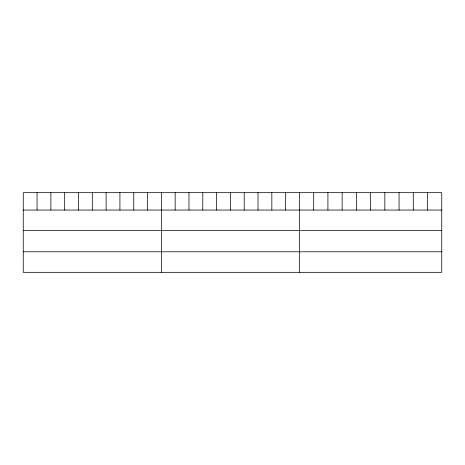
<?xml version="1.0" encoding="UTF-8"?>
<svg xmlns="http://www.w3.org/2000/svg" width="465" height="465" viewBox="0 0 465 465"><rect width="100%" height="100%" fill="white"/><g stroke="black" fill="none" stroke-linecap="round" stroke-linejoin="round"><path stroke-width="0.7" d="M441.75 210.058L441.75 272.327L23.25 272.327L23.25 192.673L441.75 192.673L441.75 210.058L23.25 210.058M23.25 230.605L441.75 230.605M23.25 251.78L441.75 251.78M427.521 192.673L427.521 210.058M413.292 192.673L413.292 210.058M399.063 192.673L399.063 210.058M384.834 192.673L384.834 210.058M370.605 192.673L370.605 210.058M356.376 192.673L356.376 210.058M342.147 192.673L342.147 210.058M327.918 192.673L327.918 210.058M313.689 192.673L313.689 210.058M299.46 192.673L299.46 272.327M285.65 192.673L285.65 210.058M271.839 192.673L271.839 210.058M258.029 192.673L258.029 210.058M244.218 192.673L244.218 210.058M230.407 192.673L230.407 210.058M216.597 192.673L216.597 210.058M202.787 192.673L202.787 210.058M188.976 192.673L188.976 210.058M175.166 192.673L175.166 210.058M161.355 192.673L161.355 272.327M147.544 192.673L147.544 210.058M133.734 192.673L133.734 210.058M119.924 192.673L119.924 210.058M106.113 192.673L106.113 210.058M92.303 192.673L92.303 210.058M78.492 192.673L78.492 210.058M64.681 192.673L64.681 210.058M50.871 192.673L50.871 210.058M37.061 192.673L37.061 210.058"/></g></svg>
